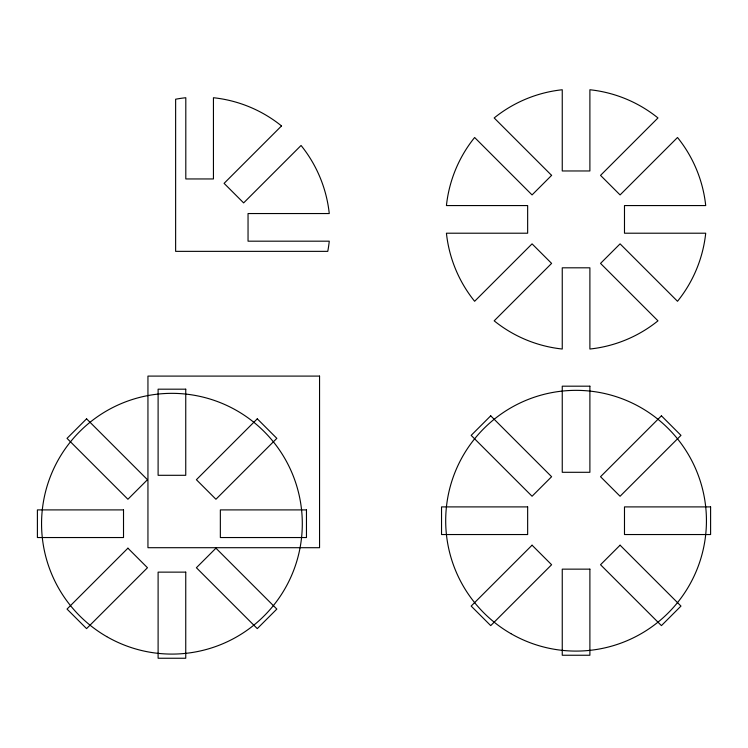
<?xml version="1.0" encoding="UTF-8"?>
<svg xmlns="http://www.w3.org/2000/svg" width="748" height="748" viewBox="0 0 748 748"><rect width="100%" height="100%" fill="white"/><g stroke="black" fill="none" stroke-linecap="round" stroke-linejoin="round"><path stroke-width="1.12" d="M281.519 125.926L224.091 183.353L243.633 202.904L301.061 145.467A130.376 130.376 0 0 1 329.26 213.545L248.046 213.545L248.046 241.183L329.26 241.183A130.376 130.376 0 0 1 327.774 251.356L175.63 251.356L175.63 99.222A130.376 130.376 0 0 1 185.803 97.726L185.803 178.95L213.442 178.95L213.442 97.726A130.376 130.376 0 0 1 281.519 125.926M86.572 418.815L67.03 438.365L127.917 499.253L147.468 479.711L86.572 418.815M127.917 548.181L67.03 609.078L86.572 628.619L147.468 567.732L127.917 548.181M257.284 418.815L196.397 479.711L215.938 499.253L276.835 438.365L257.284 418.815M551.603 175.378L532.062 194.919L474.625 137.492A130.376 130.376 0 0 0 446.425 205.569L527.649 205.569L527.649 233.208L446.425 233.208A130.376 130.376 0 0 0 474.625 301.285L532.062 243.857L551.603 263.399L494.176 320.836A130.376 130.376 0 0 0 562.253 349.026L562.253 267.812L589.892 267.812L589.892 349.026A130.376 130.376 0 0 0 657.969 320.836L600.532 263.399L620.083 243.857L677.51 301.285A130.376 130.376 0 0 0 705.71 233.208L624.486 233.208L624.486 205.569L705.71 205.569A130.376 130.376 0 0 0 677.51 137.492L620.083 194.919L600.532 175.378L657.969 117.95A130.376 130.376 0 0 0 589.892 89.751L589.892 170.965L562.253 170.965L562.253 89.751A130.376 130.376 0 0 0 494.176 117.95L551.603 175.378M215.938 548.181L196.397 567.732L257.284 628.619L276.835 609.078L215.938 548.181M490.716 415.823L471.165 435.364L532.062 496.251L551.603 476.71L490.716 415.823M532.062 545.189L471.165 606.076L490.716 625.618L551.603 564.731L532.062 545.189M661.428 415.823L600.532 476.71L620.083 496.251L680.97 435.364L661.428 415.823M620.083 545.189L600.532 564.731L661.428 625.618L680.97 606.076L620.083 545.189M319.555 376.094L147.945 376.094L147.945 547.704L319.555 547.704L319.555 376.094M589.892 386.183L562.253 386.183L562.253 472.297L589.892 472.297L589.892 386.183M185.747 389.184L158.108 389.184L158.108 475.298L185.747 475.298L185.747 389.184M527.649 506.901L441.535 506.901L441.535 534.54L527.649 534.54L527.649 506.901M710.6 506.901L624.486 506.901L624.486 534.54L710.6 534.54L710.6 506.901M123.514 509.902L37.4 509.902L37.4 537.541L123.514 537.541L123.514 509.902M306.465 509.902L220.351 509.902L220.351 537.541L306.465 537.541L306.465 509.902M589.892 569.144L562.253 569.144L562.253 655.248L589.892 655.248L589.892 569.144M185.747 572.136L158.108 572.136L158.108 658.249L185.747 658.249L185.747 572.136M510.884 633.631A130.376 130.376 0 0 0 706.439 520.72A130.376 130.376 0 0 0 510.884 407.81A130.376 130.376 0 0 0 510.884 633.631M106.74 636.623A130.376 130.376 0 0 0 302.304 523.722A130.376 130.376 0 0 0 106.74 410.811A130.376 130.376 0 0 0 106.74 636.623"/></g></svg>
